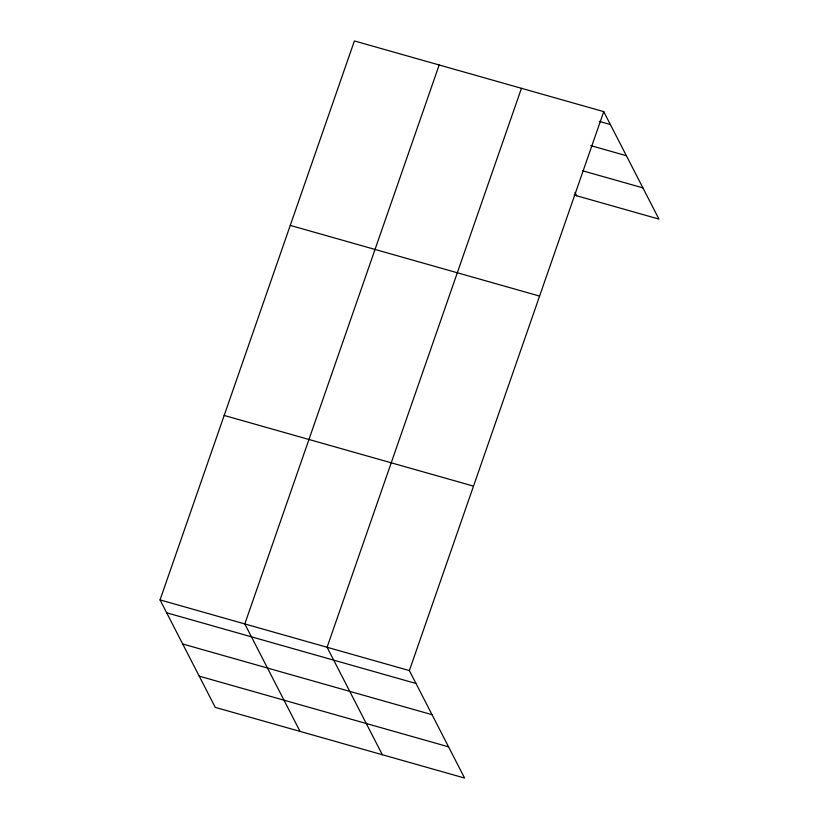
<?xml version="1.0" encoding="UTF-8"?>
<svg xmlns="http://www.w3.org/2000/svg" width="819" height="819" viewBox="0 0 819 819"><rect width="100%" height="100%" fill="white"/><g stroke="black" fill="none" stroke-linecap="round" stroke-linejoin="round"><path stroke-width="1.23" d="M603.736 111.63L409.367 670.587L464.598 778.05L215.264 707.37L160.043 599.907L354.402 40.95L603.736 111.63L658.957 219.093L574.232 195.076M439.179 64.977L244.809 623.935L300.041 731.398M521.457 88.309L327.088 647.266L382.319 754.729M599.303 121.386L610.36 124.519M590.786 145.628L626.392 155.723M582.749 170.823L642.925 187.879M290.264 225.409L539.588 296.089M224.181 415.448L473.505 486.128M160.043 599.907L409.367 670.587M166.667 612.796L415.991 683.476M182.698 644L432.033 714.69M199.232 676.156L448.556 746.836M574.969 192.424L576.678 195.772"/></g></svg>
